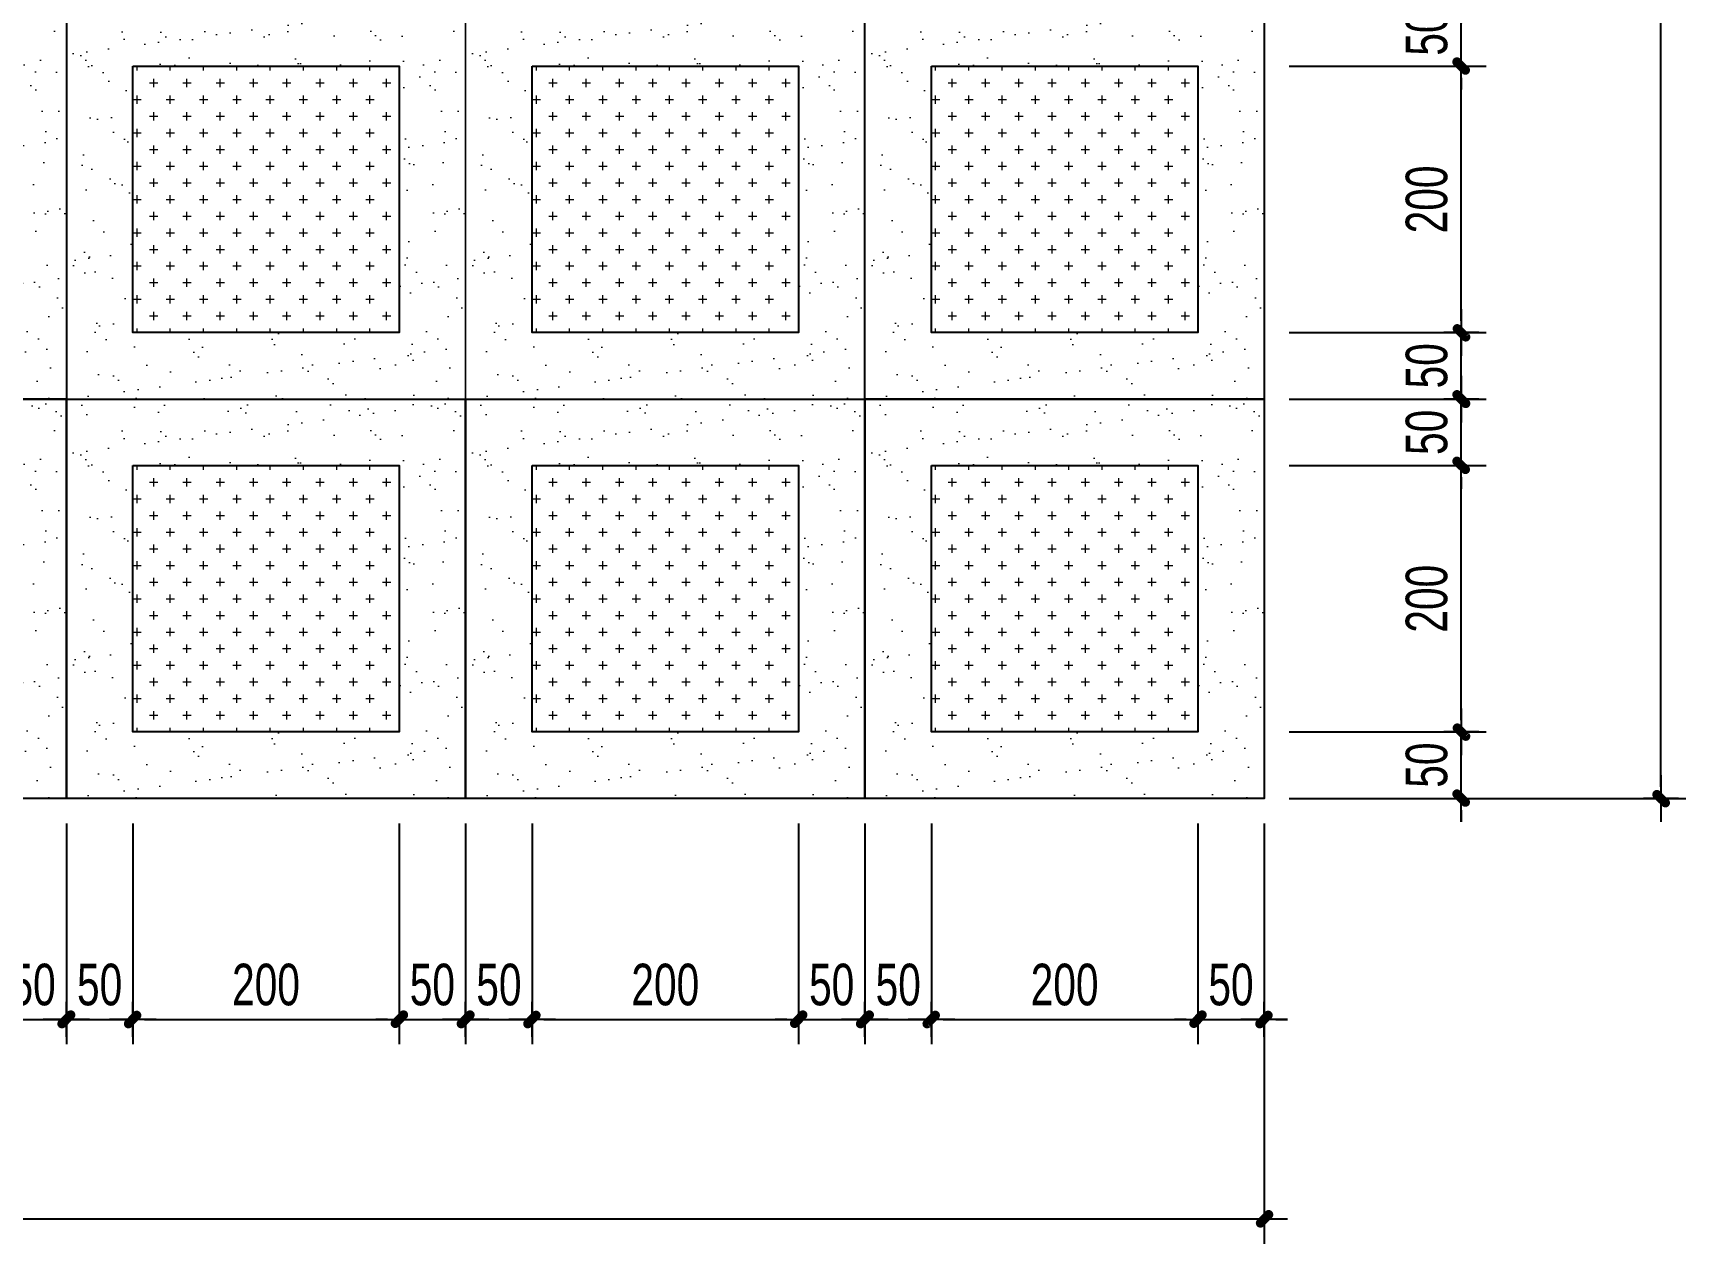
# Model space of a CAD drawing. Header units: inches. Extents: x 88947 to 296847, y 35049 to 161062.
# Drawn here: x 127101 to 129585, y 51762 to 53581 of the extents above; entities that cross this region are included whole.
import ezdxf

# ---------------------------------------------------------------- set-up
doc = ezdxf.new("R2010")
doc.units = ezdxf.units.IN
doc.header["$MEASUREMENT"] = 0
doc.header["$PDMODE"] = 1
for name, color, linetype, lineweight in [('A-Dims', 145, 'Continuous', 25), ('DIM', 7, 'Continuous', 25), ('HATCH', 8, 'Continuous', 5)]:
    doc.layers.add(name, color=color, linetype=linetype, lineweight=lineweight)
doc.layers.add('NOITHAT', color=34, linetype='Continuous')
doc.styles.add('VNI-HELVE-CONDENSE', font='VNARIAL.TTF', dxfattribs={"width": 0.7})
doc.dimstyles.new('TAS-25', dxfattribs={"dimscale": 25, "dimtxt": 2.5, "dimasz": 0.7, "dimexe": 1.5, "dimexo": 1.5, "dimgap": 0.8, "dimtad": 1, "dimdec": 0, "dimlfac": 0.5, "dimzin": 3, "dimdsep": 46, "dimtxsty": 'VNI-HELVE-CONDENSE', "dimblk": 'TICK', "dimcen": 2.5, "dimclrt": 71, "dimazin": 2, "dimtfac": 0.75, "dimtdec": 0, "dimtix": 1, "dimtmove": 2, "dimatfit": 2, "dimldrblk": 'TICK123', "dimfxl": 1.5, "dimtolj": 1, "dimtzin": 0, "dimarcsym": 0})

# ---------------------------------------------------------------- blocks, each defined once
blk = doc.blocks.new('TICK')
at = {"layer": 'A-Dims', "color": 1}
for p, q in [((0, 1.5), (0, -1.5)), ((-2, 0), (2, 0))]:
    blk.add_line(p, q, dxfattribs=at)
at = {"layer": 'A-Dims', "color": 1, "const_width": 0.788}
blk.add_lwpolyline([(-0.33, -0.35), (0.38, 0.38)], dxfattribs=at)
at = {"layer": 'A-Dims', "color": 1, "const_width": 0.394}
for points in [[(0.24, 0.52, -0.414214), (0.52, 0.52, -1)], [(0.52, 0.52, -0.414214), (0.52, 0.24, -1)], [(-0.47, -0.21, 0.414214), (-0.47, -0.49, 1)], [(-0.47, -0.49, 0.414214), (-0.19, -0.49, 1)]]:
    blk.add_lwpolyline(points, format="xyb", dxfattribs=at)
blk = doc.blocks.new('*D3390')
at = {"layer": 'Defpoints', "color": 0}
for p in [(127051.5, 52431.1), (127151.5, 52431.1), (127151.5, 52099.1)]:
    blk.add_point(p, dxfattribs=at)
at = {"layer": 'DIM', "color": 0, "lineweight": -2}
for p, q in [((127051.5, 52393.6), (127051.5, 52061.6)), ((127151.5, 52393.6), (127151.5, 52061.6)), ((127034, 52099.1), (127016.5, 52099.1)), ((127051.5, 52099.1), (127151.5, 52099.1)), ((127169, 52099.1), (127186.5, 52099.1))]:
    blk.add_line(p, q, dxfattribs=at)
at = {"layer": 'DIM', "color": 0, "lineweight": -2, "xscale": 17.5, "yscale": 17.5, "zscale": 17.5}
blk.add_blockref('TICK', (127051.5, 52099.1), dxfattribs=at)
at = {"layer": 'DIM', "color": 0, "lineweight": -2, "xscale": 17.5, "yscale": 17.5, "zscale": 17.5, "rotation": 180}
blk.add_blockref('TICK', (127151.5, 52099.1), dxfattribs=at)
at = {"layer": 'DIM', "color": 71, "insert": (127101.5, 52151), "char_height": 62.5, "attachment_point": 5, "style": 'VNI-HELVE-CONDENSE'}
blk.add_mtext('\\A1;50', dxfattribs=at)
blk = doc.blocks.new('TICK123')
at = {"layer": 'A-Dims', "color": 1}
blk.add_lwpolyline([(0.05, 0, 0, 0.84, 0), (-2.11, 0, 8.4, 8.4, 0)], format="xyseb", dxfattribs=at)
blk = doc.blocks.new('*D3391')
at = {"layer": 'Defpoints', "color": 0}
for p in [(127151.5, 52431.1), (127251.5, 52431.1), (127251.5, 52099.1)]:
    blk.add_point(p, dxfattribs=at)
at = {"layer": 'DIM', "color": 0, "lineweight": -2}
for p, q in [((127151.5, 52393.6), (127151.5, 52061.6)), ((127251.5, 52393.6), (127251.5, 52061.6)), ((127134, 52099.1), (127116.5, 52099.1)), ((127151.5, 52099.1), (127251.5, 52099.1)), ((127269, 52099.1), (127286.5, 52099.1))]:
    blk.add_line(p, q, dxfattribs=at)
at = {"layer": 'DIM', "color": 0, "lineweight": -2, "xscale": 17.5, "yscale": 17.5, "zscale": 17.5}
blk.add_blockref('TICK', (127151.5, 52099.1), dxfattribs=at)
at = {"layer": 'DIM', "color": 0, "lineweight": -2, "xscale": 17.5, "yscale": 17.5, "zscale": 17.5, "rotation": 180}
blk.add_blockref('TICK', (127251.5, 52099.1), dxfattribs=at)
at = {"layer": 'DIM', "color": 71, "insert": (127201.5, 52151), "char_height": 62.5, "attachment_point": 5, "style": 'VNI-HELVE-CONDENSE'}
blk.add_mtext('\\A1;50', dxfattribs=at)
blk = doc.blocks.new('*D3392')
at = {"layer": 'Defpoints', "color": 0}
for p in [(127251.5, 52431.1), (127651.5, 52431.1), (127651.5, 52099.1)]:
    blk.add_point(p, dxfattribs=at)
at = {"layer": 'DIM', "color": 0, "lineweight": -2}
for p, q in [((127251.5, 52393.6), (127251.5, 52061.6)), ((127651.5, 52393.6), (127651.5, 52061.6)), ((127269, 52099.1), (127634, 52099.1))]:
    blk.add_line(p, q, dxfattribs=at)
at = {"layer": 'DIM', "color": 0, "lineweight": -2, "xscale": 17.5, "yscale": 17.5, "zscale": 17.5, "rotation": 180}
blk.add_blockref('TICK', (127251.5, 52099.1), dxfattribs=at)
at = {"layer": 'DIM', "color": 0, "lineweight": -2, "xscale": 17.5, "yscale": 17.5, "zscale": 17.5}
blk.add_blockref('TICK', (127651.5, 52099.1), dxfattribs=at)
at = {"layer": 'DIM', "color": 71, "insert": (127451.5, 52151), "char_height": 62.5, "attachment_point": 5, "style": 'VNI-HELVE-CONDENSE'}
blk.add_mtext('\\A1;200', dxfattribs=at)
blk = doc.blocks.new('*D3393')
at = {"layer": 'Defpoints', "color": 0}
for p in [(127651.5, 52431.1), (127751.5, 52431.1), (127751.5, 52099.1)]:
    blk.add_point(p, dxfattribs=at)
at = {"layer": 'DIM', "color": 0, "lineweight": -2}
for p, q in [((127651.5, 52393.6), (127651.5, 52061.6)), ((127751.5, 52393.6), (127751.5, 52061.6)), ((127634, 52099.1), (127616.5, 52099.1)), ((127651.5, 52099.1), (127751.5, 52099.1)), ((127769, 52099.1), (127786.5, 52099.1))]:
    blk.add_line(p, q, dxfattribs=at)
at = {"layer": 'DIM', "color": 0, "lineweight": -2, "xscale": 17.5, "yscale": 17.5, "zscale": 17.5}
blk.add_blockref('TICK', (127651.5, 52099.1), dxfattribs=at)
at = {"layer": 'DIM', "color": 0, "lineweight": -2, "xscale": 17.5, "yscale": 17.5, "zscale": 17.5, "rotation": 180}
blk.add_blockref('TICK', (127751.5, 52099.1), dxfattribs=at)
at = {"layer": 'DIM', "color": 71, "insert": (127701.5, 52151), "char_height": 62.5, "attachment_point": 5, "style": 'VNI-HELVE-CONDENSE'}
blk.add_mtext('\\A1;50', dxfattribs=at)
blk = doc.blocks.new('*D3394')
at = {"layer": 'Defpoints', "color": 0}
for p in [(127751.5, 52431.1), (127851.5, 52431.1), (127851.5, 52099.1)]:
    blk.add_point(p, dxfattribs=at)
at = {"layer": 'DIM', "color": 0, "lineweight": -2}
for p, q in [((127751.5, 52393.6), (127751.5, 52061.6)), ((127851.5, 52393.6), (127851.5, 52061.6)), ((127734, 52099.1), (127716.5, 52099.1)), ((127751.5, 52099.1), (127851.5, 52099.1)), ((127869, 52099.1), (127886.5, 52099.1))]:
    blk.add_line(p, q, dxfattribs=at)
at = {"layer": 'DIM', "color": 0, "lineweight": -2, "xscale": 17.5, "yscale": 17.5, "zscale": 17.5}
blk.add_blockref('TICK', (127751.5, 52099.1), dxfattribs=at)
at = {"layer": 'DIM', "color": 0, "lineweight": -2, "xscale": 17.5, "yscale": 17.5, "zscale": 17.5, "rotation": 180}
blk.add_blockref('TICK', (127851.5, 52099.1), dxfattribs=at)
at = {"layer": 'DIM', "color": 71, "insert": (127801.5, 52151), "char_height": 62.5, "attachment_point": 5, "style": 'VNI-HELVE-CONDENSE'}
blk.add_mtext('\\A1;50', dxfattribs=at)
blk = doc.blocks.new('*D3395')
at = {"layer": 'Defpoints', "color": 0}
for p in [(127851.5, 52431.1), (128251.5, 52431.1), (128251.5, 52099.1)]:
    blk.add_point(p, dxfattribs=at)
at = {"layer": 'DIM', "color": 0, "lineweight": -2}
for p, q in [((127851.5, 52393.6), (127851.5, 52061.6)), ((128251.5, 52393.6), (128251.5, 52061.6)), ((127869, 52099.1), (128234, 52099.1))]:
    blk.add_line(p, q, dxfattribs=at)
at = {"layer": 'DIM', "color": 0, "lineweight": -2, "xscale": 17.5, "yscale": 17.5, "zscale": 17.5, "rotation": 180}
blk.add_blockref('TICK', (127851.5, 52099.1), dxfattribs=at)
at = {"layer": 'DIM', "color": 0, "lineweight": -2, "xscale": 17.5, "yscale": 17.5, "zscale": 17.5}
blk.add_blockref('TICK', (128251.5, 52099.1), dxfattribs=at)
at = {"layer": 'DIM', "color": 71, "insert": (128051.5, 52151), "char_height": 62.5, "attachment_point": 5, "style": 'VNI-HELVE-CONDENSE'}
blk.add_mtext('\\A1;200', dxfattribs=at)
blk = doc.blocks.new('*D3396')
at = {"layer": 'Defpoints', "color": 0}
for p in [(128251.5, 52431.1), (128351.5, 52431.1), (128351.5, 52099.1)]:
    blk.add_point(p, dxfattribs=at)
at = {"layer": 'DIM', "color": 0, "lineweight": -2}
for p, q in [((128251.5, 52393.6), (128251.5, 52061.6)), ((128351.5, 52393.6), (128351.5, 52061.6)), ((128234, 52099.1), (128216.5, 52099.1)), ((128251.5, 52099.1), (128351.5, 52099.1)), ((128369, 52099.1), (128386.5, 52099.1))]:
    blk.add_line(p, q, dxfattribs=at)
at = {"layer": 'DIM', "color": 0, "lineweight": -2, "xscale": 17.5, "yscale": 17.5, "zscale": 17.5}
blk.add_blockref('TICK', (128251.5, 52099.1), dxfattribs=at)
at = {"layer": 'DIM', "color": 0, "lineweight": -2, "xscale": 17.5, "yscale": 17.5, "zscale": 17.5, "rotation": 180}
blk.add_blockref('TICK', (128351.5, 52099.1), dxfattribs=at)
at = {"layer": 'DIM', "color": 71, "insert": (128301.5, 52151), "char_height": 62.5, "attachment_point": 5, "style": 'VNI-HELVE-CONDENSE'}
blk.add_mtext('\\A1;50', dxfattribs=at)
blk = doc.blocks.new('*D3397')
at = {"layer": 'Defpoints', "color": 0}
for p in [(128351.5, 52431.1), (128451.5, 52431.1), (128451.5, 52099.1)]:
    blk.add_point(p, dxfattribs=at)
at = {"layer": 'DIM', "color": 0, "lineweight": -2}
for p, q in [((128351.5, 52393.6), (128351.5, 52061.6)), ((128451.5, 52393.6), (128451.5, 52061.6)), ((128334, 52099.1), (128316.5, 52099.1)), ((128351.5, 52099.1), (128451.5, 52099.1)), ((128469, 52099.1), (128486.5, 52099.1))]:
    blk.add_line(p, q, dxfattribs=at)
at = {"layer": 'DIM', "color": 0, "lineweight": -2, "xscale": 17.5, "yscale": 17.5, "zscale": 17.5}
blk.add_blockref('TICK', (128351.5, 52099.1), dxfattribs=at)
at = {"layer": 'DIM', "color": 0, "lineweight": -2, "xscale": 17.5, "yscale": 17.5, "zscale": 17.5, "rotation": 180}
blk.add_blockref('TICK', (128451.5, 52099.1), dxfattribs=at)
at = {"layer": 'DIM', "color": 71, "insert": (128401.5, 52151), "char_height": 62.5, "attachment_point": 5, "style": 'VNI-HELVE-CONDENSE'}
blk.add_mtext('\\A1;50', dxfattribs=at)
blk = doc.blocks.new('*D3398')
at = {"layer": 'Defpoints', "color": 0}
for p in [(128451.5, 52431.1), (128851.5, 52431.1), (128851.5, 52099.1)]:
    blk.add_point(p, dxfattribs=at)
at = {"layer": 'DIM', "color": 0, "lineweight": -2}
for p, q in [((128451.5, 52393.6), (128451.5, 52061.6)), ((128851.5, 52393.6), (128851.5, 52061.6)), ((128469, 52099.1), (128834, 52099.1))]:
    blk.add_line(p, q, dxfattribs=at)
at = {"layer": 'DIM', "color": 0, "lineweight": -2, "xscale": 17.5, "yscale": 17.5, "zscale": 17.5, "rotation": 180}
blk.add_blockref('TICK', (128451.5, 52099.1), dxfattribs=at)
at = {"layer": 'DIM', "color": 0, "lineweight": -2, "xscale": 17.5, "yscale": 17.5, "zscale": 17.5}
blk.add_blockref('TICK', (128851.5, 52099.1), dxfattribs=at)
at = {"layer": 'DIM', "color": 71, "insert": (128651.5, 52151), "char_height": 62.5, "attachment_point": 5, "style": 'VNI-HELVE-CONDENSE'}
blk.add_mtext('\\A1;200', dxfattribs=at)
blk = doc.blocks.new('*D3399')
at = {"layer": 'Defpoints', "color": 0}
for p in [(128851.5, 52431.1), (128951.5, 52431.1), (128951.5, 52099.1)]:
    blk.add_point(p, dxfattribs=at)
at = {"layer": 'DIM', "color": 0, "lineweight": -2}
for p, q in [((128851.5, 52393.6), (128851.5, 52061.6)), ((128951.5, 52393.6), (128951.5, 52061.6)), ((128834, 52099.1), (128816.5, 52099.1)), ((128851.5, 52099.1), (128951.5, 52099.1)), ((128969, 52099.1), (128986.5, 52099.1))]:
    blk.add_line(p, q, dxfattribs=at)
at = {"layer": 'DIM', "color": 0, "lineweight": -2, "xscale": 17.5, "yscale": 17.5, "zscale": 17.5}
blk.add_blockref('TICK', (128851.5, 52099.1), dxfattribs=at)
at = {"layer": 'DIM', "color": 0, "lineweight": -2, "xscale": 17.5, "yscale": 17.5, "zscale": 17.5, "rotation": 180}
blk.add_blockref('TICK', (128951.5, 52099.1), dxfattribs=at)
at = {"layer": 'DIM', "color": 71, "insert": (128901.5, 52151), "char_height": 62.5, "attachment_point": 5, "style": 'VNI-HELVE-CONDENSE'}
blk.add_mtext('\\A1;50', dxfattribs=at)
blk = doc.blocks.new('*D3400')
at = {"layer": 'Defpoints', "color": 0}
for p in [(121751.5, 52431.1), (128951.5, 52431.1), (128951.5, 51799.1)]:
    blk.add_point(p, dxfattribs=at)
at = {"layer": 'DIM', "color": 0, "lineweight": -2}
for p, q in [((121751.5, 52393.6), (121751.5, 51761.6)), ((128951.5, 52393.6), (128951.5, 51761.6)), ((121769, 51799.1), (128934, 51799.1))]:
    blk.add_line(p, q, dxfattribs=at)
at = {"layer": 'DIM', "color": 0, "lineweight": -2, "xscale": 17.5, "yscale": 17.5, "zscale": 17.5, "rotation": 180}
blk.add_blockref('TICK', (121751.5, 51799.1), dxfattribs=at)
at = {"layer": 'DIM', "color": 0, "lineweight": -2, "xscale": 17.5, "yscale": 17.5, "zscale": 17.5}
blk.add_blockref('TICK', (128951.5, 51799.1), dxfattribs=at)
at = {"layer": 'DIM', "color": 71, "insert": (125351.5, 51851), "char_height": 62.5, "attachment_point": 5, "style": 'VNI-HELVE-CONDENSE'}
blk.add_mtext('\\A1;3600', dxfattribs=at)
blk = doc.blocks.new('*D3401')
at = {"layer": 'Defpoints', "color": 0}
for p in [(128951.5, 52531.1), (129247.6, 52531.1), (128951.5, 52431.1)]:
    blk.add_point(p, dxfattribs=at)
at = {"layer": 'DIM', "color": 0, "lineweight": -2}
for p, q in [((129247.6, 52548.6), (129247.6, 52566.1)), ((128989, 52531.1), (129285.1, 52531.1)), ((129247.6, 52431.1), (129247.6, 52531.1)), ((128989, 52431.1), (129285.1, 52431.1)), ((129247.6, 52413.6), (129247.6, 52396.1))]:
    blk.add_line(p, q, dxfattribs=at)
at = {"layer": 'DIM', "color": 0, "lineweight": -2, "xscale": 17.5, "yscale": 17.5, "zscale": 17.5}
for p, rotation in [((129247.6, 52531.1), 270), ((129247.6, 52431.1), 90)]:
    blk.add_blockref('TICK', p, dxfattribs=dict(at, rotation=rotation))
at = {"layer": 'DIM', "color": 71, "insert": (129195.7, 52481.1), "char_height": 62.5, "attachment_point": 5, "rotation": 90, "style": 'VNI-HELVE-CONDENSE'}
blk.add_mtext('\\A1;50', dxfattribs=at)
blk = doc.blocks.new('*D3402')
at = {"layer": 'Defpoints', "color": 0}
for p in [(128951.5, 52931.1), (129247.6, 52931.1), (128951.5, 52531.1)]:
    blk.add_point(p, dxfattribs=at)
at = {"layer": 'DIM', "color": 0, "lineweight": -2}
for p, q in [((128989, 52931.1), (129285.1, 52931.1)), ((129247.6, 52548.6), (129247.6, 52913.6)), ((128989, 52531.1), (129285.1, 52531.1))]:
    blk.add_line(p, q, dxfattribs=at)
at = {"layer": 'DIM', "color": 0, "lineweight": -2, "xscale": 17.5, "yscale": 17.5, "zscale": 17.5}
for p, rotation in [((129247.6, 52931.1), 90), ((129247.6, 52531.1), 270)]:
    blk.add_blockref('TICK', p, dxfattribs=dict(at, rotation=rotation))
at = {"layer": 'DIM', "color": 71, "insert": (129195.7, 52731.1), "char_height": 62.5, "attachment_point": 5, "rotation": 90, "style": 'VNI-HELVE-CONDENSE'}
blk.add_mtext('\\A1;200', dxfattribs=at)
blk = doc.blocks.new('*D3403')
at = {"layer": 'Defpoints', "color": 0}
for p in [(128951.5, 53031.1), (129247.6, 53031.1), (128951.5, 52931.1)]:
    blk.add_point(p, dxfattribs=at)
at = {"layer": 'DIM', "color": 0, "lineweight": -2}
for p, q in [((129247.6, 53048.6), (129247.6, 53066.1)), ((128989, 53031.1), (129285.1, 53031.1)), ((129247.6, 52931.1), (129247.6, 53031.1)), ((128989, 52931.1), (129285.1, 52931.1)), ((129247.6, 52913.6), (129247.6, 52896.1))]:
    blk.add_line(p, q, dxfattribs=at)
at = {"layer": 'DIM', "color": 0, "lineweight": -2, "xscale": 17.5, "yscale": 17.5, "zscale": 17.5}
for p, rotation in [((129247.6, 53031.1), 270), ((129247.6, 52931.1), 90)]:
    blk.add_blockref('TICK', p, dxfattribs=dict(at, rotation=rotation))
at = {"layer": 'DIM', "color": 71, "insert": (129195.7, 52981.1), "char_height": 62.5, "attachment_point": 5, "rotation": 90, "style": 'VNI-HELVE-CONDENSE'}
blk.add_mtext('\\A1;50', dxfattribs=at)
blk = doc.blocks.new('*D3404')
at = {"layer": 'Defpoints', "color": 0}
for p in [(128951.5, 53131.1), (129247.6, 53131.1), (128951.5, 53031.1)]:
    blk.add_point(p, dxfattribs=at)
at = {"layer": 'DIM', "color": 0, "lineweight": -2}
for p, q in [((129247.6, 53148.6), (129247.6, 53166.1)), ((128989, 53131.1), (129285.1, 53131.1)), ((129247.6, 53031.1), (129247.6, 53131.1)), ((128989, 53031.1), (129285.1, 53031.1)), ((129247.6, 53013.6), (129247.6, 52996.1))]:
    blk.add_line(p, q, dxfattribs=at)
at = {"layer": 'DIM', "color": 0, "lineweight": -2, "xscale": 17.5, "yscale": 17.5, "zscale": 17.5}
for p, rotation in [((129247.6, 53131.1), 270), ((129247.6, 53031.1), 90)]:
    blk.add_blockref('TICK', p, dxfattribs=dict(at, rotation=rotation))
at = {"layer": 'DIM', "color": 71, "insert": (129195.7, 53081.1), "char_height": 62.5, "attachment_point": 5, "rotation": 90, "style": 'VNI-HELVE-CONDENSE'}
blk.add_mtext('\\A1;50', dxfattribs=at)
blk = doc.blocks.new('*D3405')
at = {"layer": 'Defpoints', "color": 0}
for p in [(128951.5, 53531.1), (129247.6, 53531.1), (128951.5, 53131.1)]:
    blk.add_point(p, dxfattribs=at)
at = {"layer": 'DIM', "color": 0, "lineweight": -2}
for p, q in [((128989, 53531.1), (129285.1, 53531.1)), ((129247.6, 53148.6), (129247.6, 53513.6)), ((128989, 53131.1), (129285.1, 53131.1))]:
    blk.add_line(p, q, dxfattribs=at)
at = {"layer": 'DIM', "color": 0, "lineweight": -2, "xscale": 17.5, "yscale": 17.5, "zscale": 17.5}
for p, rotation in [((129247.6, 53531.1), 90), ((129247.6, 53131.1), 270)]:
    blk.add_blockref('TICK', p, dxfattribs=dict(at, rotation=rotation))
at = {"layer": 'DIM', "color": 71, "insert": (129195.7, 53331.1), "char_height": 62.5, "attachment_point": 5, "rotation": 90, "style": 'VNI-HELVE-CONDENSE'}
blk.add_mtext('\\A1;200', dxfattribs=at)
blk = doc.blocks.new('*D3406')
at = {"layer": 'Defpoints', "color": 0}
for p in [(128951.5, 53631.1), (129247.6, 53631.1), (128951.5, 53531.1)]:
    blk.add_point(p, dxfattribs=at)
at = {"layer": 'DIM', "color": 0, "lineweight": -2}
for p, q in [((129247.6, 53648.6), (129247.6, 53666.1)), ((128989, 53631.1), (129285.1, 53631.1)), ((129247.6, 53531.1), (129247.6, 53631.1)), ((128989, 53531.1), (129285.1, 53531.1)), ((129247.6, 53513.6), (129247.6, 53496.1))]:
    blk.add_line(p, q, dxfattribs=at)
at = {"layer": 'DIM', "color": 0, "lineweight": -2, "xscale": 17.5, "yscale": 17.5, "zscale": 17.5}
for p, rotation in [((129247.6, 53631.1), 270), ((129247.6, 53531.1), 90)]:
    blk.add_blockref('TICK', p, dxfattribs=dict(at, rotation=rotation))
at = {"layer": 'DIM', "color": 71, "insert": (129195.7, 53581.1), "char_height": 62.5, "attachment_point": 5, "rotation": 90, "style": 'VNI-HELVE-CONDENSE'}
blk.add_mtext('\\A1;50', dxfattribs=at)
blk = doc.blocks.new('*D3413')
at = {"layer": 'Defpoints', "color": 0}
for p in [(128951.5, 55431.1), (129547.6, 55431.1), (128951.5, 52431.1)]:
    blk.add_point(p, dxfattribs=at)
at = {"layer": 'DIM', "color": 0, "lineweight": -2}
for p, q in [((128989, 55431.1), (129585.1, 55431.1)), ((129547.6, 52448.6), (129547.6, 55413.6)), ((128989, 52431.1), (129585.1, 52431.1))]:
    blk.add_line(p, q, dxfattribs=at)
at = {"layer": 'DIM', "color": 0, "lineweight": -2, "xscale": 17.5, "yscale": 17.5, "zscale": 17.5}
for p, rotation in [((129547.6, 55431.1), 90), ((129547.6, 52431.1), 270)]:
    blk.add_blockref('TICK', p, dxfattribs=dict(at, rotation=rotation))
at = {"layer": 'DIM', "color": 71, "insert": (129495.7, 53931.1), "char_height": 62.5, "attachment_point": 5, "rotation": 90, "style": 'VNI-HELVE-CONDENSE'}
blk.add_mtext('\\A1;1500', dxfattribs=at)

msp = doc.modelspace()

# ---------------------------------------------------------------- hatches: boundary and pattern name
at = {"layer": 'HATCH'}
h = msp.add_hatch(dxfattribs=at)
h.set_pattern_fill('AR-SAND', color=256, scale=40, style=0)
h.set_pattern_definition([(37.5, (126551.474, 53031.09), (-2.5197, 77.073), [0, -60.8, 0, -68, 0, -65]), (7.5, (126551.47, 53031.09), (70.791, 112.886), [0, -32.8, 0, -54.8, 0, -21]), (327.5, (126502.274, 53031.09), (124.5657, 0.2264), [0, -20, 0, -72, 0, -94]), (317.5, (126502.27, 53031.09), (120.245, 35.107), [0, -10, 0, -47.2, 0, -54])])
h.paths.add_polyline_path([(127151.5, 53631.1), (126551.5, 53631.1), (126551.5, 53031.1), (127151.5, 53031.1)])
h.paths.add_polyline_path([(127051.5, 53531.1), (127051.5, 53131.1), (126651.5, 53131.1), (126651.5, 53531.1)], flags=16)
h = msp.add_hatch(dxfattribs=at)
h.set_pattern_fill('AR-SAND', color=256, scale=40, style=0)
h.set_pattern_definition([(37.5, (127151.474, 53031.09), (-2.5197, 77.073), [0, -60.8, 0, -68, 0, -65]), (7.5, (127151.47, 53031.09), (70.791, 112.886), [0, -32.8, 0, -54.8, 0, -21]), (327.5, (127102.274, 53031.09), (124.5657, 0.2264), [0, -20, 0, -72, 0, -94]), (317.5, (127102.27, 53031.09), (120.245, 35.107), [0, -10, 0, -47.2, 0, -54])])
h.paths.add_polyline_path([(127751.5, 53631.1), (127151.5, 53631.1), (127151.5, 53031.1), (127751.5, 53031.1)])
h.paths.add_polyline_path([(127651.5, 53531.1), (127651.5, 53131.1), (127251.5, 53131.1), (127251.5, 53531.1)], flags=16)
h = msp.add_hatch(dxfattribs=at)
h.set_pattern_fill('AR-SAND', color=256, scale=40, style=0)
h.set_pattern_definition([(37.5, (127751.474, 53031.09), (-2.5197, 77.073), [0, -60.8, 0, -68, 0, -65]), (7.5, (127751.47, 53031.09), (70.791, 112.886), [0, -32.8, 0, -54.8, 0, -21]), (327.5, (127702.274, 53031.09), (124.5657, 0.2264), [0, -20, 0, -72, 0, -94]), (317.5, (127702.27, 53031.09), (120.245, 35.107), [0, -10, 0, -47.2, 0, -54])])
h.paths.add_polyline_path([(128351.5, 53631.1), (127751.5, 53631.1), (127751.5, 53031.1), (128351.5, 53031.1)])
h.paths.add_polyline_path([(128251.5, 53531.1), (128251.5, 53131.1), (127851.5, 53131.1), (127851.5, 53531.1)], flags=16)
h = msp.add_hatch(dxfattribs=at)
h.set_pattern_fill('AR-SAND', color=256, scale=40, style=0)
h.set_pattern_definition([(37.5, (128351.474, 53031.09), (-2.5197, 77.073), [0, -60.8, 0, -68, 0, -65]), (7.5, (128351.47, 53031.09), (70.791, 112.886), [0, -32.8, 0, -54.8, 0, -21]), (327.5, (128302.274, 53031.09), (124.5657, 0.2264), [0, -20, 0, -72, 0, -94]), (317.5, (128302.27, 53031.09), (120.245, 35.107), [0, -10, 0, -47.2, 0, -54])])
h.paths.add_polyline_path([(128951.5, 53631.1), (128351.5, 53631.1), (128351.5, 53031.1), (128951.5, 53031.1)])
h.paths.add_polyline_path([(128851.5, 53531.1), (128851.5, 53131.1), (128451.5, 53131.1), (128451.5, 53531.1)], flags=16)
h = msp.add_hatch(dxfattribs=at)
h.set_pattern_fill('CROSS', color=256, scale=100, style=0)
h.set_pattern_definition([(0, (127251.474, 53131.09), (25, 25), [12.5, -37.5]), (90, (127257.724, 53124.84), (-25, 25), [12.5, -37.5])])
h.paths.add_polyline_path([(127251.5, 53531.1), (127651.5, 53531.1), (127651.5, 53131.1), (127251.5, 53131.1)])
h = msp.add_hatch(dxfattribs=at)
h.set_pattern_fill('CROSS', color=256, scale=100, style=0)
h.set_pattern_definition([(0, (127851.474, 53131.09), (25, 25), [12.5, -37.5]), (90, (127857.724, 53124.84), (-25, 25), [12.5, -37.5])])
h.paths.add_polyline_path([(127851.5, 53531.1), (128251.5, 53531.1), (128251.5, 53131.1), (127851.5, 53131.1)])
h = msp.add_hatch(dxfattribs=at)
h.set_pattern_fill('CROSS', color=256, scale=100, style=0)
h.set_pattern_definition([(0, (128451.474, 53131.09), (25, 25), [12.5, -37.5]), (90, (128457.724, 53124.84), (-25, 25), [12.5, -37.5])])
h.paths.add_polyline_path([(128451.5, 53531.1), (128851.5, 53531.1), (128851.5, 53131.1), (128451.5, 53131.1)])
h = msp.add_hatch(dxfattribs=at)
h.set_pattern_fill('AR-SAND', color=256, scale=40, style=0)
h.set_pattern_definition([(37.5, (126551.474, 52431.09), (-2.5197, 77.073), [0, -60.8, 0, -68, 0, -65]), (7.5, (126551.47, 52431.09), (70.791, 112.886), [0, -32.8, 0, -54.8, 0, -21]), (327.5, (126502.274, 52431.09), (124.5657, 0.2264), [0, -20, 0, -72, 0, -94]), (317.5, (126502.27, 52431.09), (120.245, 35.107), [0, -10, 0, -47.2, 0, -54])])
h.paths.add_polyline_path([(127151.5, 53031.1), (126551.5, 53031.1), (126551.5, 52431.1), (127151.5, 52431.1)])
h.paths.add_polyline_path([(127051.5, 52931.1), (127051.5, 52531.1), (126651.5, 52531.1), (126651.5, 52931.1)], flags=16)
h = msp.add_hatch(dxfattribs=at)
h.set_pattern_fill('AR-SAND', color=256, scale=40, style=0)
h.set_pattern_definition([(37.5, (127151.474, 52431.09), (-2.5197, 77.073), [0, -60.8, 0, -68, 0, -65]), (7.5, (127151.47, 52431.09), (70.791, 112.886), [0, -32.8, 0, -54.8, 0, -21]), (327.5, (127102.274, 52431.09), (124.5657, 0.2264), [0, -20, 0, -72, 0, -94]), (317.5, (127102.27, 52431.09), (120.245, 35.107), [0, -10, 0, -47.2, 0, -54])])
h.paths.add_polyline_path([(127751.5, 53031.1), (127151.5, 53031.1), (127151.5, 52431.1), (127751.5, 52431.1)])
h.paths.add_polyline_path([(127651.5, 52931.1), (127651.5, 52531.1), (127251.5, 52531.1), (127251.5, 52931.1)], flags=16)
h = msp.add_hatch(dxfattribs=at)
h.set_pattern_fill('AR-SAND', color=256, scale=40, style=0)
h.set_pattern_definition([(37.5, (127751.474, 52431.09), (-2.5197, 77.073), [0, -60.8, 0, -68, 0, -65]), (7.5, (127751.47, 52431.09), (70.791, 112.886), [0, -32.8, 0, -54.8, 0, -21]), (327.5, (127702.274, 52431.09), (124.5657, 0.2264), [0, -20, 0, -72, 0, -94]), (317.5, (127702.27, 52431.09), (120.245, 35.107), [0, -10, 0, -47.2, 0, -54])])
h.paths.add_polyline_path([(128351.5, 53031.1), (127751.5, 53031.1), (127751.5, 52431.1), (128351.5, 52431.1)])
h.paths.add_polyline_path([(128251.5, 52931.1), (128251.5, 52531.1), (127851.5, 52531.1), (127851.5, 52931.1)], flags=16)
h = msp.add_hatch(dxfattribs=at)
h.set_pattern_fill('AR-SAND', color=256, scale=40, style=0)
h.set_pattern_definition([(37.5, (128351.474, 52431.09), (-2.5197, 77.073), [0, -60.8, 0, -68, 0, -65]), (7.5, (128351.47, 52431.09), (70.791, 112.886), [0, -32.8, 0, -54.8, 0, -21]), (327.5, (128302.274, 52431.09), (124.5657, 0.2264), [0, -20, 0, -72, 0, -94]), (317.5, (128302.27, 52431.09), (120.245, 35.107), [0, -10, 0, -47.2, 0, -54])])
h.paths.add_polyline_path([(128951.5, 53031.1), (128351.5, 53031.1), (128351.5, 52431.1), (128951.5, 52431.1)])
h.paths.add_polyline_path([(128851.5, 52931.1), (128851.5, 52531.1), (128451.5, 52531.1), (128451.5, 52931.1)], flags=16)
h = msp.add_hatch(dxfattribs=at)
h.set_pattern_fill('CROSS', color=256, scale=100, style=0)
h.set_pattern_definition([(0, (127251.474, 52531.09), (25, 25), [12.5, -37.5]), (90, (127257.724, 52524.84), (-25, 25), [12.5, -37.5])])
h.paths.add_polyline_path([(127251.5, 52931.1), (127651.5, 52931.1), (127651.5, 52531.1), (127251.5, 52531.1)])
h = msp.add_hatch(dxfattribs=at)
h.set_pattern_fill('CROSS', color=256, scale=100, style=0)
h.set_pattern_definition([(0, (127851.474, 52531.09), (25, 25), [12.5, -37.5]), (90, (127857.724, 52524.84), (-25, 25), [12.5, -37.5])])
h.paths.add_polyline_path([(127851.5, 52931.1), (128251.5, 52931.1), (128251.5, 52531.1), (127851.5, 52531.1)])
h = msp.add_hatch(dxfattribs=at)
h.set_pattern_fill('CROSS', color=256, scale=100, style=0)
h.set_pattern_definition([(0, (128451.474, 52531.09), (25, 25), [12.5, -37.5]), (90, (128457.724, 52524.84), (-25, 25), [12.5, -37.5])])
h.paths.add_polyline_path([(128451.5, 52931.1), (128851.5, 52931.1), (128851.5, 52531.1), (128451.5, 52531.1)])

# ---------------------------------------------------------------- linework, layer by layer
for points in [[(128951.5, 52431.1), (126551.5, 52431.1), (126551.5, 54831.1), (128951.5, 54831.1)], [(127151.5, 53631.1), (127751.5, 53631.1), (127751.5, 53031.1), (127151.5, 53031.1)], [(127751.5, 53631.1), (128351.5, 53631.1), (128351.5, 53031.1), (127751.5, 53031.1)]]:
    msp.add_lwpolyline(points, close=True, dxfattribs=at)
at = {"layer": 'NOITHAT'}
for points in [[(126551.5, 53631.1), (127151.5, 53631.1), (127151.5, 53031.1), (126551.5, 53031.1)], [(128351.5, 53631.1), (128951.5, 53631.1), (128951.5, 53031.1), (128351.5, 53031.1)], [(127251.5, 53531.1), (127651.5, 53531.1), (127651.5, 53131.1), (127251.5, 53131.1)], [(127851.5, 53531.1), (128251.5, 53531.1), (128251.5, 53131.1), (127851.5, 53131.1)], [(128451.5, 53531.1), (128851.5, 53531.1), (128851.5, 53131.1), (128451.5, 53131.1)], [(126551.5, 53031.1), (127151.5, 53031.1), (127151.5, 52431.1), (126551.5, 52431.1)], [(127151.5, 53031.1), (127751.5, 53031.1), (127751.5, 52431.1), (127151.5, 52431.1)], [(127751.5, 53031.1), (128351.5, 53031.1), (128351.5, 52431.1), (127751.5, 52431.1)], [(128351.5, 53031.1), (128951.5, 53031.1), (128951.5, 52431.1), (128351.5, 52431.1)], [(127251.5, 52931.1), (127651.5, 52931.1), (127651.5, 52531.1), (127251.5, 52531.1)], [(127851.5, 52931.1), (128251.5, 52931.1), (128251.5, 52531.1), (127851.5, 52531.1)], [(128451.5, 52931.1), (128851.5, 52931.1), (128851.5, 52531.1), (128451.5, 52531.1)]]:
    msp.add_lwpolyline(points, close=True, dxfattribs=at)

# ---------------------------------------------------------------- dimensions: what is measured, and where the dimension line sits
at = {"layer": 'DIM'}
for base, p1, p2, picture, middle in [((129547.6, 55431.1), (128951.5, 52431.1), (128951.5, 55431.1), '*D3413', (129495.7, 53931.1)), ((129247.6, 53631.1), (128951.5, 53531.1), (128951.5, 53631.1), '*D3406', (129195.7, 53581.1)), ((129247.6, 53531.1), (128951.5, 53131.1), (128951.5, 53531.1), '*D3405', (129195.7, 53331.1)), ((129247.6, 53131.1), (128951.5, 53031.1), (128951.5, 53131.1), '*D3404', (129195.7, 53081.1)), ((129247.6, 53031.1), (128951.5, 52931.1), (128951.5, 53031.1), '*D3403', (129195.7, 52981.1)), ((129247.6, 52931.1), (128951.5, 52531.1), (128951.5, 52931.1), '*D3402', (129195.7, 52731.1)), ((129247.6, 52531.1), (128951.5, 52431.1), (128951.5, 52531.1), '*D3401', (129195.7, 52481.1))]:
    dim = msp.add_linear_dim(base=base, p1=p1, p2=p2, angle=90, dimstyle='TAS-25', dxfattribs=at)
    dim.commit()
    dim.dimension.update_dxf_attribs({"geometry": picture, "text_midpoint": middle})
for base, p1, p2, picture, middle in [((128951.5, 51799.1), (121751.5, 52431.1), (128951.5, 52431.1), '*D3400', (125351.5, 51851)), ((127151.5, 52099.1), (127051.5, 52431.1), (127151.5, 52431.1), '*D3390', (127101.5, 52151)), ((127251.5, 52099.1), (127151.5, 52431.1), (127251.5, 52431.1), '*D3391', (127201.5, 52151)), ((127651.5, 52099.1), (127251.5, 52431.1), (127651.5, 52431.1), '*D3392', (127451.5, 52151)), ((127751.5, 52099.1), (127651.5, 52431.1), (127751.5, 52431.1), '*D3393', (127701.5, 52151)), ((127851.5, 52099.1), (127751.5, 52431.1), (127851.5, 52431.1), '*D3394', (127801.5, 52151)), ((128251.5, 52099.1), (127851.5, 52431.1), (128251.5, 52431.1), '*D3395', (128051.5, 52151)), ((128351.5, 52099.1), (128251.5, 52431.1), (128351.5, 52431.1), '*D3396', (128301.5, 52151)), ((128451.5, 52099.1), (128351.5, 52431.1), (128451.5, 52431.1), '*D3397', (128401.5, 52151)), ((128851.5, 52099.1), (128451.5, 52431.1), (128851.5, 52431.1), '*D3398', (128651.5, 52151)), ((128951.5, 52099.1), (128851.5, 52431.1), (128951.5, 52431.1), '*D3399', (128901.5, 52151))]:
    dim = msp.add_linear_dim(base=base, p1=p1, p2=p2, dimstyle='TAS-25', dxfattribs=at)
    dim.commit()
    dim.dimension.update_dxf_attribs({"geometry": picture, "text_midpoint": middle})

doc.saveas('drawing.dxf')
